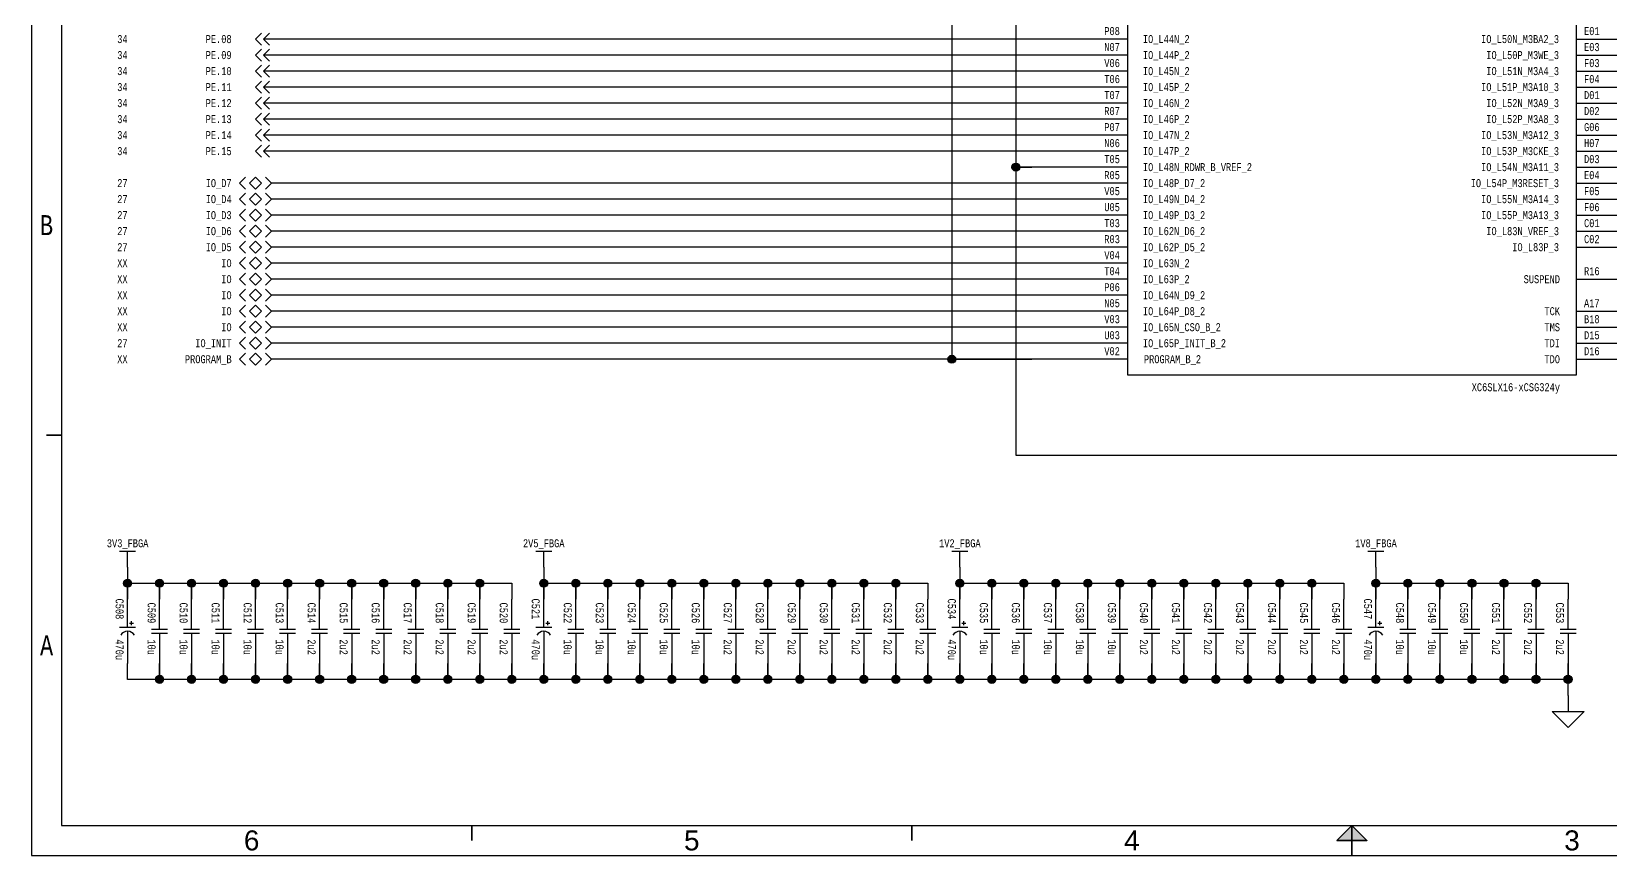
# Paper-space layout '26' of a CAD drawing. Header units: inches. Extents: x 0.2 to 16.8, y 0.2 to 10.8.
# Drawn here: x 0.25 to 10.12, y 0.25 to 5.4 of the extents above; entities that cross this region are included whole.
import ezdxf
from ezdxf.enums import TextEntityAlignment as Align

# ---------------------------------------------------------------- set-up
doc = ezdxf.new("R2010")
doc.units = ezdxf.units.IN
doc.header["$MEASUREMENT"] = 0
for name, color, linetype in [('BORDER', 13, 'Continuous'), ('COMPONENT', 14, 'Continuous'), ('SIGNAL', 84, 'Continuous'), ('TEXT', 252, 'Continuous')]:
    doc.layers.add(name, color=color, linetype=linetype)
doc.styles.add('Monotxt_75', font='monotxt.shx', dxfattribs={"width": 0.75})
doc.styles.get("Standard").update_dxf_attribs({"font": 'arial.ttf'})

# ---------------------------------------------------------------- blocks, each defined once
blk = doc.blocks.new('ANSI B Frame')
at = {"layer": 'BORDER', "lineweight": 35}
h = blk.add_hatch(color=256, dxfattribs=at)
h.dxf.hatch_style = 1
h.paths.add_polyline_path([(8.59375, 0.34375), (8.5, 0.34375), (8.5, 0.4375)])
h.paths.add_polyline_path([(8.5, 0.4375), (8.5, 0.34375), (8.40625, 0.34375)])
at = {"layer": 'BORDER'}
for points in [[(0.25, 0.25), (16.75, 0.25), (16.75, 10.75), (0.25, 10.75)], [(0.4375, 0.4375), (16.5625, 0.4375), (16.5625, 10.5625), (0.4375, 10.5625)]]:
    blk.add_lwpolyline(points, close=True, dxfattribs=at)
at = {"layer": 'BORDER', "lineweight": 35}
for points in [[(0.34375, 2.875), (0.4375, 2.875)], [(3, 0.34375), (3, 0.4375)], [(5.75, 0.34375), (5.75, 0.4375)], [(8.5, 0.4375), (8.5, 0.25)]]:
    blk.add_lwpolyline(points, dxfattribs=at)
blk.add_lwpolyline([(8.5, 0.4375), (8.59375, 0.34375), (8.40625, 0.34375)], close=True, dxfattribs=at)
at = {"layer": 'BORDER', "style": 'Monotxt_75', "width": 0.75}
for s, p in [('B', (0.34375, 4.1875)), ('A', (0.34375, 1.5625))]:
    blk.add_text(s, height=0.125, dxfattribs=at).set_placement(p, align=Align.MIDDLE_CENTER)
at = {"layer": 'BORDER', "flags": 8}
for tag, p in [('ZN6', (1.625, 10.65787)), ('ZN5', (4.375, 10.66009)), ('ZN4', (7.125, 10.65625)), ('ZN3', (9.875, 10.65796)), ('ZN2', (12.625, 10.65574)), ('ZN1', (15.375, 10.65574)), ('ZN6', (1.625, 0.34375)), ('ZN5', (4.375, 0.34375)), ('ZN4', (7.125, 0.34375)), ('ZN3', (9.875, 0.34375)), ('ZN2', (12.625, 0.34375)), ('ZN1', (15.375, 0.34375))]:
    blk.add_attdef(tag, text='', height=0.125, dxfattribs=at).set_placement(p, align=Align.MIDDLE_CENTER)
at = {"layer": 'TEXT', "style": 'Monotxt_75', "width": 0.75, "flags": 8}
for tag, height, p in [('DESRP', 0.0625, (13.625, 1)), ('DWG_NO', 0.1875, (13.9625, 0.7125))]:
    blk.add_attdef(tag, text='', height=height, dxfattribs=at).set_placement(p, align=Align.MIDDLE_LEFT)
for tag, height, p in [('SHTSZ', 0.1875, (13.7375, 0.7125)), ('REV', 0.1875, (16.4125, 0.7125)), ('SCALE', 0.0625, (14.15625, 0.5)), ('REVDATE', 0.0625, (15.11875, 0.5)), ('CURRSHT', 0.0625, (16.0625, 0.5)), ('LASTSHT', 0.0625, (16.4375, 0.5))]:
    blk.add_attdef(tag, text='', height=height, dxfattribs=at).set_placement(p, align=Align.MIDDLE_CENTER)
blk = doc.blocks.new('XC6SLX16-xCSG324y')
blk.add_lwpolyline([(1.4, -3.4), (-1.4, -3.4), (-1.4, 3.4), (1.4, 3.4)], close=True)
for points in [[(-1.4, -1.3), (-2, -1.3)], [(1.4, -1.3), (2, -1.3)], [(-1.4, -1.4), (-2, -1.4)], [(1.4, -1.4), (2, -1.4)], [(-1.4, -1.5), (-2, -1.5)], [(1.4, -1.5), (2, -1.5)], [(-1.4, -1.6), (-2, -1.6)], [(1.4, -1.6), (2, -1.6)], [(-1.4, -1.7), (-2, -1.7)], [(1.4, -1.7), (2, -1.7)], [(-1.4, -1.8), (-2, -1.8)], [(1.4, -1.8), (2, -1.8)], [(-1.4, -1.9), (-2, -1.9)], [(1.4, -1.9), (2, -1.9)], [(-1.4, -2), (-2, -2)], [(1.4, -2), (2, -2)], [(-1.4, -2.1), (-2, -2.1)], [(1.4, -2.1), (2, -2.1)], [(-1.4, -2.2), (-2, -2.2)], [(1.4, -2.2), (2, -2.2)], [(-1.4, -2.3), (-2, -2.3)], [(1.4, -2.3), (2, -2.3)], [(-1.4, -2.4), (-2, -2.4)], [(1.4, -2.4), (2, -2.4)], [(-1.4, -2.5), (-2, -2.5)], [(1.4, -2.5), (2, -2.5)], [(-1.4, -2.6), (-2, -2.6)], [(1.4, -2.6), (2, -2.6)], [(-1.4, -2.7), (-2, -2.7)], [(-1.4, -2.8), (-2, -2.8)], [(1.4, -2.8), (2, -2.8)], [(-1.4, -2.9), (-2, -2.9)], [(-1.4, -3), (-2, -3)], [(1.4, -3), (2, -3)], [(-1.4, -3.1), (-2, -3.1)], [(1.4, -3.1), (2, -3.1)], [(-1.4, -3.2), (-2, -3.2)], [(1.4, -3.2), (2, -3.2)], [(-1.4, -3.3), (-2, -3.3)], [(1.4, -3.3), (2, -3.3)]]:
    blk.add_lwpolyline(points)
at = {"layer": 'TEXT', "style": 'Monotxt_75', "width": 0.75}
for s, p in [('P08', (-1.45, -1.275)), ('N07', (-1.45, -1.375)), ('V06', (-1.45, -1.475)), ('T06', (-1.45, -1.575)), ('T07', (-1.45, -1.675)), ('R07', (-1.45, -1.775)), ('P07', (-1.45, -1.875)), ('N06', (-1.45, -1.975)), ('T05', (-1.45, -2.075)), ('R05', (-1.45, -2.175)), ('V05', (-1.45, -2.275)), ('U05', (-1.45, -2.375)), ('T03', (-1.45, -2.475)), ('R03', (-1.45, -2.575)), ('V04', (-1.45, -2.675)), ('T04', (-1.45, -2.775)), ('P06', (-1.45, -2.875)), ('N05', (-1.45, -2.975)), ('V03', (-1.45, -3.075)), ('U03', (-1.45, -3.175)), ('V02', (-1.45, -3.275))]:
    blk.add_text(s, height=0.05, dxfattribs=at).set_placement(p, align=Align.RIGHT)
for s, p in [('IO_L44N_2', (-1.30625, -1.3)), ('IO_L44P_2', (-1.30625, -1.4)), ('IO_L45N_2', (-1.30625, -1.5)), ('IO_L45P_2', (-1.30625, -1.6)), ('IO_L46N_2', (-1.30625, -1.7)), ('IO_L46P_2', (-1.30625, -1.8)), ('IO_L47N_2', (-1.30625, -1.9)), ('IO_L47P_2', (-1.30625, -2)), ('IO_L48N_RDWR_B_VREF_2', (-1.30625, -2.1)), ('IO_L48P_D7_2', (-1.30625, -2.2)), ('IO_L49N_D4_2', (-1.30625, -2.3)), ('IO_L49P_D3_2', (-1.30625, -2.4)), ('IO_L62N_D6_2', (-1.30625, -2.5)), ('IO_L62P_D5_2', (-1.30625, -2.6)), ('IO_L63N_2', (-1.30625, -2.7)), ('IO_L63P_2', (-1.30625, -2.8)), ('IO_L64N_D9_2', (-1.30625, -2.9)), ('IO_L64P_D8_2', (-1.30625, -3)), ('IO_L65N_CSO_B_2', (-1.30625, -3.1)), ('IO_L65P_INIT_B_2', (-1.30625, -3.2)), ('PROGRAM_B_2', (-1.3, -3.3))]:
    blk.add_text(s, height=0.05, dxfattribs=at).set_placement(p, align=Align.MIDDLE_LEFT)
for s, p in [('IO_L50N_M3BA2_3', (1.29375, -1.3)), ('IO_L50P_M3WE_3', (1.29375, -1.4)), ('IO_L51N_M3A4_3', (1.29375, -1.5)), ('IO_L51P_M3A10_3', (1.29375, -1.6)), ('IO_L52N_M3A9_3', (1.29375, -1.7)), ('IO_L52P_M3A8_3', (1.29375, -1.8)), ('IO_L53N_M3A12_3', (1.29375, -1.9)), ('IO_L53P_M3CKE_3', (1.29375, -2)), ('IO_L54N_M3A11_3', (1.29375, -2.1)), ('IO_L54P_M3RESET_3', (1.29375, -2.2)), ('IO_L55N_M3A14_3', (1.29375, -2.3)), ('IO_L55P_M3A13_3', (1.29375, -2.4)), ('IO_L83N_VREF_3', (1.29375, -2.5)), ('IO_L83P_3', (1.29375, -2.6)), ('SUSPEND', (1.3, -2.8)), ('TCK', (1.3, -3)), ('TMS', (1.3, -3.1)), ('TDI', (1.3, -3.2)), ('TDO', (1.3, -3.3))]:
    blk.add_text(s, height=0.05, dxfattribs=at).set_placement(p, align=Align.MIDDLE_RIGHT)
for s, p in [('E01', (1.45, -1.275)), ('E03', (1.45, -1.375)), ('F03', (1.45, -1.475)), ('F04', (1.45, -1.575)), ('D01', (1.45, -1.675)), ('D02', (1.45, -1.775)), ('G06', (1.45, -1.875)), ('H07', (1.45, -1.975)), ('D03', (1.45, -2.075)), ('E04', (1.45, -2.175)), ('F05', (1.45, -2.275)), ('F06', (1.45, -2.375)), ('C01', (1.45, -2.475)), ('C02', (1.45, -2.575)), ('R16', (1.45, -2.775)), ('A17', (1.45, -2.975)), ('B18', (1.45, -3.075)), ('D15', (1.45, -3.175)), ('D16', (1.45, -3.275))]:
    blk.add_text(s, height=0.05, dxfattribs=at).set_placement(p)
blk.add_text('XC6SLX16-xCSG324y', height=0.05, dxfattribs=at).set_placement((1.3, -3.45), align=Align.TOP_RIGHT)
at = {"layer": 'TEXT', "style": 'Monotxt_75', "width": 0.75, "flags": 8}
blk.add_attdef('REFID', text='', height=0.05, dxfattribs=at).set_placement((1.25, 3.45), align=Align.RIGHT)
blk = doc.blocks.new('CONNECT')
blk.add_hatch(color=256).paths.add_polyline_path([(0.0125, 0, 1), (-0.0125, 0, 1)])
blk.add_circle((0, 0), 0.0125)
blk = doc.blocks.new('BIDIR_CONN')
for points in [[(0, 0), (0.05, 0)], [(0.06875, 0.01875), (0.05, 0), (0.06875, -0.01875)], [(0.13125, 0.01875), (0.15, 0), (0.13125, -0.01875)]]:
    blk.add_lwpolyline(points)
blk.add_lwpolyline([(0.1, 0.01875), (0.08125, 0), (0.1, -0.01875), (0.11875, 0)], close=True)
blk = doc.blocks.new('TO_CONN')
for points in [[(0, 0), (0.075, 0)], [(0.05625, 0.01875), (0.075, 0), (0.05625, -0.01875)], [(0.08125, 0.01875), (0.1, 0), (0.08125, -0.01875)]]:
    blk.add_lwpolyline(points)
blk = doc.blocks.new('SUPPLY_BUS')
for points in [[(0, 0), (0.05, 0)], [(0.05, 0.025), (0.05, -0.025)]]:
    blk.add_lwpolyline(points)
blk = doc.blocks.new('CAP')
for points in [[(0, 0.0125), (0, 0.2)], [(-0.05, 0.0125), (0.05, 0.0125)], [(-0.05, -0.0125), (0.05, -0.0125)], [(0, -0.0125), (0, -0.2)]]:
    blk.add_lwpolyline(points)
at = {"layer": 'TEXT', "style": 'Monotxt_75', "width": 0.75, "flags": 8}
blk.add_attdef('REFID', text='', height=0.05, rotation=270, dxfattribs=at).set_placement((-0.025, 0.05), align=Align.TOP_RIGHT)
blk.add_attdef('VALUE', text='', height=0.05, rotation=270, dxfattribs=at).set_placement((-0.025, -0.05), align=Align.TOP_LEFT)
blk = doc.blocks.new('CAP_POL')
for points in [[(0, 0.025), (0, 0.2)], [(-0.05, 0.025), (0.05, 0.025)], [(0, 0), (0, -0.2)], [(0.0125, 0.05), (0.0375, 0.05)], [(0.025, 0.0375), (0.025, 0.0625)]]:
    blk.add_lwpolyline(points)
blk.add_arc((0, -0.05), 0.05, 30, 150)
at = {"layer": 'TEXT', "style": 'Monotxt_75', "width": 0.75, "flags": 8}
blk.add_attdef('REFID', text='', height=0.05, rotation=270, dxfattribs=at).set_placement((-0.025, 0.075), align=Align.TOP_RIGHT)
blk.add_attdef('VALUE', text='', height=0.05, rotation=270, dxfattribs=at).set_placement((-0.025, -0.05), align=Align.TOP_LEFT)
blk = doc.blocks.new('FLOAT_GND')
blk.add_lwpolyline([(0, 0), (0, -0.05)])
blk.add_lwpolyline([(-0.05, -0.05), (0.05, -0.05), (0, -0.1)], close=True)

psp = doc.layouts.new('26')

# ---------------------------------------------------------------- linework, layer by layer
at = {"layer": 'SIGNAL'}
for points in [[(6, 9.55), (6, 3.35), (6.5, 3.35), (1.85, 3.35)], [(6.5, 9.35), (6.4, 9.35), (6.4, 8.975), (6.425, 8.95), (6.5, 8.95), (6.4, 8.95), (6.4, 8.275), (6.425, 8.25), (6.5, 8.25), (6.4, 8.25), (6.4, 4.55), (6.5, 4.55), (6.425, 4.55), (6.4, 4.525), (6.4, 2.75), (11.275, 2.75), (11.3, 2.775), (11.3, 2.85), (11.3, 2.75), (11.5, 2.75), (11.5, 2.85), (11.5, 2.65)], [(6.5, 5.35), (1.85, 5.35)], [(6.5, 5.25), (1.85, 5.25)], [(6.5, 5.15), (1.85, 5.15)], [(6.5, 5.05), (1.85, 5.05)], [(6.5, 4.95), (1.85, 4.95)], [(6.5, 4.85), (1.85, 4.85)], [(6.5, 4.75), (1.85, 4.75)], [(6.5, 4.65), (1.85, 4.65)], [(6.5, 4.45), (1.85, 4.45)], [(6.5, 4.35), (1.85, 4.35)], [(6.5, 4.25), (1.85, 4.25)], [(6.5, 4.15), (1.85, 4.15)], [(6.5, 4.05), (1.85, 4.05)], [(6.5, 3.95), (1.85, 3.95)], [(6.5, 3.85), (1.85, 3.85)], [(6.5, 3.75), (1.85, 3.75)], [(6.5, 3.65), (1.85, 3.65)], [(6.5, 3.55), (1.85, 3.55)], [(6.5, 3.45), (1.85, 3.45)], [(0.85, 2.05), (0.85, 1.85), (0.85, 1.95), (1.05, 1.95), (1.05, 1.85), (1.05, 1.925), (1.075, 1.95), (1.25, 1.95), (1.25, 1.85), (1.25, 1.925), (1.275, 1.95), (1.45, 1.95), (1.45, 1.85), (1.45, 1.925), (1.475, 1.95), (1.65, 1.95), (1.65, 1.85), (1.65, 1.925), (1.675, 1.95), (1.85, 1.95), (1.85, 1.85), (1.85, 1.925), (1.875, 1.95), (2.05, 1.95), (2.05, 1.85), (2.05, 1.925), (2.075, 1.95), (2.25, 1.95), (2.25, 1.85), (2.25, 1.925), (2.275, 1.95), (2.45, 1.95), (2.45, 1.85), (2.45, 1.925), (2.475, 1.95), (2.65, 1.95), (2.65, 1.85), (2.65, 1.925), (2.675, 1.95), (2.85, 1.95), (2.85, 1.85), (2.85, 1.925), (2.875, 1.95), (3.05, 1.95), (3.05, 1.85), (3.05, 1.925), (3.075, 1.95), (3.25, 1.95), (3.25, 1.85)], [(3.45, 2.05), (3.45, 1.85), (3.45, 1.95), (3.65, 1.95), (3.65, 1.85), (3.65, 1.925), (3.675, 1.95), (3.85, 1.95), (3.85, 1.85), (3.85, 1.925), (3.875, 1.95), (4.05, 1.95), (4.05, 1.85), (4.05, 1.925), (4.075, 1.95), (4.25, 1.95), (4.25, 1.85), (4.25, 1.925), (4.275, 1.95), (4.45, 1.95), (4.45, 1.85), (4.45, 1.925), (4.475, 1.95), (4.65, 1.95), (4.65, 1.85), (4.65, 1.925), (4.675, 1.95), (4.85, 1.95), (4.85, 1.85), (4.85, 1.925), (4.875, 1.95), (5.05, 1.95), (5.05, 1.85), (5.05, 1.925), (5.075, 1.95), (5.25, 1.95), (5.25, 1.85), (5.25, 1.925), (5.275, 1.95), (5.45, 1.95), (5.45, 1.85), (5.45, 1.925), (5.475, 1.95), (5.65, 1.95), (5.65, 1.85), (5.65, 1.925), (5.675, 1.95), (5.85, 1.95), (5.85, 1.85)], [(6.05, 2.05), (6.05, 1.85), (6.05, 1.95), (6.25, 1.95), (6.25, 1.85), (6.25, 1.925), (6.275, 1.95), (6.45, 1.95), (6.45, 1.85), (6.45, 1.925), (6.475, 1.95), (6.65, 1.95), (6.65, 1.85), (6.65, 1.925), (6.675, 1.95), (6.85, 1.95), (6.85, 1.85), (6.85, 1.925), (6.875, 1.95), (7.05, 1.95), (7.05, 1.85), (7.05, 1.925), (7.075, 1.95), (7.25, 1.95), (7.25, 1.85), (7.25, 1.925), (7.275, 1.95), (7.45, 1.95), (7.45, 1.85), (7.45, 1.925), (7.475, 1.95), (7.65, 1.95), (7.65, 1.85), (7.65, 1.925), (7.675, 1.95), (7.85, 1.95), (7.85, 1.85), (7.85, 1.925), (7.875, 1.95), (8.05, 1.95), (8.05, 1.85), (8.05, 1.925), (8.075, 1.95), (8.25, 1.95), (8.25, 1.85), (8.25, 1.925), (8.275, 1.95), (8.45, 1.95), (8.45, 1.85)], [(8.65, 2.05), (8.65, 1.85), (8.65, 1.95), (8.85, 1.95), (8.85, 1.85), (8.85, 1.925), (8.875, 1.95), (9.05, 1.95), (9.05, 1.85), (9.05, 1.925), (9.075, 1.95), (9.25, 1.95), (9.25, 1.85), (9.25, 1.925), (9.275, 1.95), (9.45, 1.95), (9.45, 1.85), (9.45, 1.925), (9.475, 1.95), (9.65, 1.95), (9.65, 1.85), (9.65, 1.925), (9.675, 1.95), (9.85, 1.95), (9.85, 1.85)], [(9.85, 1.25), (9.85, 1.45), (9.85, 1.35), (9.65, 1.35), (9.65, 1.45), (9.65, 1.375), (9.625, 1.35), (9.45, 1.35), (9.45, 1.45), (9.45, 1.375), (9.425, 1.35), (9.25, 1.35), (9.25, 1.45), (9.25, 1.375), (9.225, 1.35), (9.05, 1.35), (9.05, 1.45), (9.05, 1.375), (9.025, 1.35), (8.85, 1.35), (8.85, 1.45), (8.85, 1.375), (8.825, 1.35), (8.65, 1.35), (8.65, 1.45), (8.65, 1.375), (8.625, 1.35), (8.45, 1.35), (8.45, 1.45), (8.45, 1.375), (8.425, 1.35), (8.25, 1.35), (8.25, 1.45), (8.25, 1.375), (8.225, 1.35), (8.05, 1.35), (8.05, 1.45), (8.05, 1.375), (8.025, 1.35), (7.85, 1.35), (7.85, 1.45), (7.85, 1.375), (7.825, 1.35), (7.65, 1.35), (7.65, 1.45), (7.65, 1.375), (7.625, 1.35), (7.45, 1.35), (7.45, 1.45), (7.45, 1.375), (7.425, 1.35), (7.25, 1.35), (7.25, 1.45), (7.25, 1.375), (7.225, 1.35), (7.05, 1.35), (7.05, 1.45), (7.05, 1.375), (7.025, 1.35), (6.85, 1.35), (6.85, 1.45), (6.85, 1.375), (6.825, 1.35), (6.65, 1.35), (6.65, 1.45), (6.65, 1.375), (6.625, 1.35), (6.45, 1.35), (6.45, 1.45), (6.45, 1.375), (6.425, 1.35), (6.25, 1.35), (6.25, 1.45), (6.25, 1.375), (6.225, 1.35), (6.05, 1.35), (6.05, 1.45), (6.05, 1.375), (6.025, 1.35), (5.85, 1.35), (5.85, 1.45), (5.85, 1.375), (5.825, 1.35), (5.65, 1.35), (5.65, 1.45), (5.65, 1.375), (5.625, 1.35), (5.45, 1.35), (5.45, 1.45), (5.45, 1.375), (5.425, 1.35), (5.25, 1.35), (5.25, 1.45), (5.25, 1.375), (5.225, 1.35), (5.05, 1.35), (5.05, 1.45), (5.05, 1.375), (5.025, 1.35), (4.85, 1.35), (4.85, 1.45), (4.85, 1.375), (4.825, 1.35), (4.65, 1.35), (4.65, 1.45), (4.65, 1.375), (4.625, 1.35), (4.45, 1.35), (4.45, 1.45), (4.45, 1.375), (4.425, 1.35), (4.25, 1.35), (4.25, 1.45), (4.25, 1.375), (4.225, 1.35), (4.05, 1.35), (4.05, 1.45), (4.05, 1.375), (4.025, 1.35), (3.85, 1.35), (3.85, 1.45), (3.85, 1.375), (3.825, 1.35), (3.65, 1.35), (3.65, 1.45), (3.65, 1.375), (3.625, 1.35), (3.45, 1.35), (3.45, 1.45), (3.45, 1.375), (3.425, 1.35), (3.25, 1.35), (3.25, 1.45), (3.25, 1.375), (3.225, 1.35), (3.05, 1.35), (3.05, 1.45), (3.05, 1.375), (3.025, 1.35), (2.85, 1.35), (2.85, 1.45), (2.85, 1.375), (2.825, 1.35), (2.65, 1.35), (2.65, 1.45), (2.65, 1.375), (2.625, 1.35), (2.45, 1.35), (2.45, 1.45), (2.45, 1.375), (2.425, 1.35), (2.25, 1.35), (2.25, 1.45), (2.25, 1.375), (2.225, 1.35), (2.05, 1.35), (2.05, 1.45), (2.05, 1.375), (2.025, 1.35), (1.85, 1.35), (1.85, 1.45), (1.85, 1.375), (1.825, 1.35), (1.65, 1.35), (1.65, 1.45), (1.65, 1.375), (1.625, 1.35), (1.45, 1.35), (1.45, 1.45), (1.45, 1.375), (1.425, 1.35), (1.25, 1.35), (1.25, 1.45), (1.25, 1.375), (1.225, 1.35), (1.05, 1.35), (1.05, 1.45), (1.05, 1.375), (1.025, 1.35), (0.85, 1.35), (0.85, 1.45)]]:
    psp.add_lwpolyline(points, dxfattribs=at)

# ---------------------------------------------------------------- block references
ref = psp.add_blockref('ANSI B Frame', (0, 0))
ref.add_attrib('ZN3', '3', dxfattribs={"layer": 'BORDER', "height": 0.125}).set_placement((9.875, 0.3438), align=Align.MIDDLE_CENTER)
ref.add_attrib('ZN4', '4', dxfattribs={"layer": 'BORDER', "height": 0.125}).set_placement((7.125, 0.3438), align=Align.MIDDLE_CENTER)
ref.add_attrib('ZN5', '5', dxfattribs={"layer": 'BORDER', "height": 0.125}).set_placement((4.375, 0.3438), align=Align.MIDDLE_CENTER)
ref.add_attrib('ZN6', '6', dxfattribs={"layer": 'BORDER', "height": 0.125}).set_placement((1.625, 0.3438), align=Align.MIDDLE_CENTER)
at = {"layer": 'COMPONENT'}
psp.add_blockref('XC6SLX16-xCSG324y', (8.5, 6.65), dxfattribs=at)
at = {"layer": 'COMPONENT', "xscale": 2, "yscale": 2, "zscale": 2}
for name, p, rotation in [('TO_CONN', (1.85, 5.35), 180), ('TO_CONN', (1.85, 5.25), 180), ('TO_CONN', (1.85, 5.15), 180), ('TO_CONN', (1.85, 5.05), 180), ('TO_CONN', (1.85, 4.95), 180), ('TO_CONN', (1.85, 4.85), 180), ('TO_CONN', (1.85, 4.75), 180), ('TO_CONN', (1.85, 4.65), 180), ('SUPPLY_BUS', (0.85, 2.05), 90), ('SUPPLY_BUS', (3.45, 2.05), 90), ('SUPPLY_BUS', (6.05, 2.05), 90), ('SUPPLY_BUS', (8.65, 2.05), 90)]:
    psp.add_blockref(name, p, dxfattribs=dict(at, rotation=rotation))
at = {"layer": 'COMPONENT', "yscale": 2, "zscale": 2}
for name, p, xscale in [('BIDIR_CONN', (1.85, 4.45), -2), ('BIDIR_CONN', (1.85, 4.35), -2), ('BIDIR_CONN', (1.85, 4.25), -2), ('BIDIR_CONN', (1.85, 4.15), -2), ('BIDIR_CONN', (1.85, 4.05), -2), ('BIDIR_CONN', (1.85, 3.95), -2), ('BIDIR_CONN', (1.85, 3.85), -2), ('BIDIR_CONN', (1.85, 3.75), -2), ('BIDIR_CONN', (1.85, 3.65), -2), ('BIDIR_CONN', (1.85, 3.55), -2), ('BIDIR_CONN', (1.85, 3.45), -2), ('BIDIR_CONN', (1.85, 3.35), -2), ('FLOAT_GND', (9.85, 1.25), 2)]:
    psp.add_blockref(name, p, dxfattribs=dict(at, xscale=xscale))
at = {"layer": 'COMPONENT'}
for p, values in [((0.85, 1.65), {'REFID': 'C508', 'VALUE': '470u'}), ((3.45, 1.65), {'REFID': 'C521', 'VALUE': '470u'}), ((6.05, 1.65), {'REFID': 'C534', 'VALUE': '470u'}), ((8.65, 1.65), {'REFID': 'C547', 'VALUE': '470u'})]:
    psp.add_blockref('CAP_POL', p, dxfattribs=at).add_auto_attribs(values)
ref = psp.add_blockref('CAP', (1.05, 1.65), dxfattribs=at)
ref.add_attrib('REFID', 'C509', dxfattribs={"layer": 'TEXT', "height": 0.05, "rotation": 270, "style": 'Monotxt_75', "width": 0.75}).set_placement((1.025, 1.7), align=Align.TOP_RIGHT)
ref.add_attrib('VALUE', '10u', dxfattribs={"layer": 'TEXT', "height": 0.05, "rotation": 270, "style": 'Monotxt_75', "width": 0.75}).set_placement((1.025, 1.6), align=Align.TOP_LEFT)
ref = psp.add_blockref('CAP', (1.25, 1.65), dxfattribs=at)
ref.add_attrib('REFID', 'C510', dxfattribs={"layer": 'TEXT', "height": 0.05, "rotation": 270, "style": 'Monotxt_75', "width": 0.75}).set_placement((1.225, 1.7), align=Align.TOP_RIGHT)
ref.add_attrib('VALUE', '10u', dxfattribs={"layer": 'TEXT', "height": 0.05, "rotation": 270, "style": 'Monotxt_75', "width": 0.75}).set_placement((1.225, 1.6), align=Align.TOP_LEFT)
ref = psp.add_blockref('CAP', (1.45, 1.65), dxfattribs=at)
ref.add_attrib('REFID', 'C511', dxfattribs={"layer": 'TEXT', "height": 0.05, "rotation": 270, "style": 'Monotxt_75', "width": 0.75}).set_placement((1.425, 1.7), align=Align.TOP_RIGHT)
ref.add_attrib('VALUE', '10u', dxfattribs={"layer": 'TEXT', "height": 0.05, "rotation": 270, "style": 'Monotxt_75', "width": 0.75}).set_placement((1.425, 1.6), align=Align.TOP_LEFT)
ref = psp.add_blockref('CAP', (1.65, 1.65), dxfattribs=at)
ref.add_attrib('REFID', 'C512', dxfattribs={"layer": 'TEXT', "height": 0.05, "rotation": 270, "style": 'Monotxt_75', "width": 0.75}).set_placement((1.625, 1.7), align=Align.TOP_RIGHT)
ref.add_attrib('VALUE', '10u', dxfattribs={"layer": 'TEXT', "height": 0.05, "rotation": 270, "style": 'Monotxt_75', "width": 0.75}).set_placement((1.625, 1.6), align=Align.TOP_LEFT)
ref = psp.add_blockref('CAP', (1.85, 1.65), dxfattribs=at)
ref.add_attrib('REFID', 'C513', dxfattribs={"layer": 'TEXT', "height": 0.05, "rotation": 270, "style": 'Monotxt_75', "width": 0.75}).set_placement((1.825, 1.7), align=Align.TOP_RIGHT)
ref.add_attrib('VALUE', '10u', dxfattribs={"layer": 'TEXT', "height": 0.05, "rotation": 270, "style": 'Monotxt_75', "width": 0.75}).set_placement((1.825, 1.6), align=Align.TOP_LEFT)
ref = psp.add_blockref('CAP', (2.05, 1.65), dxfattribs=at)
ref.add_attrib('REFID', 'C514', dxfattribs={"layer": 'TEXT', "height": 0.05, "rotation": 270, "style": 'Monotxt_75', "width": 0.75}).set_placement((2.025, 1.7), align=Align.TOP_RIGHT)
ref.add_attrib('VALUE', '2u2', dxfattribs={"layer": 'TEXT', "height": 0.05, "rotation": 270, "style": 'Monotxt_75', "width": 0.75}).set_placement((2.025, 1.6), align=Align.TOP_LEFT)
ref = psp.add_blockref('CAP', (2.25, 1.65), dxfattribs=at)
ref.add_attrib('REFID', 'C515', dxfattribs={"layer": 'TEXT', "height": 0.05, "rotation": 270, "style": 'Monotxt_75', "width": 0.75}).set_placement((2.225, 1.7), align=Align.TOP_RIGHT)
ref.add_attrib('VALUE', '2u2', dxfattribs={"layer": 'TEXT', "height": 0.05, "rotation": 270, "style": 'Monotxt_75', "width": 0.75}).set_placement((2.225, 1.6), align=Align.TOP_LEFT)
ref = psp.add_blockref('CAP', (2.45, 1.65), dxfattribs=at)
ref.add_attrib('REFID', 'C516', dxfattribs={"layer": 'TEXT', "height": 0.05, "rotation": 270, "style": 'Monotxt_75', "width": 0.75}).set_placement((2.425, 1.7), align=Align.TOP_RIGHT)
ref.add_attrib('VALUE', '2u2', dxfattribs={"layer": 'TEXT', "height": 0.05, "rotation": 270, "style": 'Monotxt_75', "width": 0.75}).set_placement((2.425, 1.6), align=Align.TOP_LEFT)
ref = psp.add_blockref('CAP', (2.65, 1.65), dxfattribs=at)
ref.add_attrib('REFID', 'C517', dxfattribs={"layer": 'TEXT', "height": 0.05, "rotation": 270, "style": 'Monotxt_75', "width": 0.75}).set_placement((2.625, 1.7), align=Align.TOP_RIGHT)
ref.add_attrib('VALUE', '2u2', dxfattribs={"layer": 'TEXT', "height": 0.05, "rotation": 270, "style": 'Monotxt_75', "width": 0.75}).set_placement((2.625, 1.6), align=Align.TOP_LEFT)
ref = psp.add_blockref('CAP', (2.85, 1.65), dxfattribs=at)
ref.add_attrib('REFID', 'C518', dxfattribs={"layer": 'TEXT', "height": 0.05, "rotation": 270, "style": 'Monotxt_75', "width": 0.75}).set_placement((2.825, 1.7), align=Align.TOP_RIGHT)
ref.add_attrib('VALUE', '2u2', dxfattribs={"layer": 'TEXT', "height": 0.05, "rotation": 270, "style": 'Monotxt_75', "width": 0.75}).set_placement((2.825, 1.6), align=Align.TOP_LEFT)
ref = psp.add_blockref('CAP', (3.05, 1.65), dxfattribs=at)
ref.add_attrib('REFID', 'C519', dxfattribs={"layer": 'TEXT', "height": 0.05, "rotation": 270, "style": 'Monotxt_75', "width": 0.75}).set_placement((3.025, 1.7), align=Align.TOP_RIGHT)
ref.add_attrib('VALUE', '2u2', dxfattribs={"layer": 'TEXT', "height": 0.05, "rotation": 270, "style": 'Monotxt_75', "width": 0.75}).set_placement((3.025, 1.6), align=Align.TOP_LEFT)
ref = psp.add_blockref('CAP', (3.25, 1.65), dxfattribs=at)
ref.add_attrib('REFID', 'C520', dxfattribs={"layer": 'TEXT', "height": 0.05, "rotation": 270, "style": 'Monotxt_75', "width": 0.75}).set_placement((3.225, 1.7), align=Align.TOP_RIGHT)
ref.add_attrib('VALUE', '2u2', dxfattribs={"layer": 'TEXT', "height": 0.05, "rotation": 270, "style": 'Monotxt_75', "width": 0.75}).set_placement((3.225, 1.6), align=Align.TOP_LEFT)
ref = psp.add_blockref('CAP', (3.65, 1.65), dxfattribs=at)
ref.add_attrib('REFID', 'C522', dxfattribs={"layer": 'TEXT', "height": 0.05, "rotation": 270, "style": 'Monotxt_75', "width": 0.75}).set_placement((3.625, 1.7), align=Align.TOP_RIGHT)
ref.add_attrib('VALUE', '10u', dxfattribs={"layer": 'TEXT', "height": 0.05, "rotation": 270, "style": 'Monotxt_75', "width": 0.75}).set_placement((3.625, 1.6), align=Align.TOP_LEFT)
ref = psp.add_blockref('CAP', (3.85, 1.65), dxfattribs=at)
ref.add_attrib('REFID', 'C523', dxfattribs={"layer": 'TEXT', "height": 0.05, "rotation": 270, "style": 'Monotxt_75', "width": 0.75}).set_placement((3.825, 1.7), align=Align.TOP_RIGHT)
ref.add_attrib('VALUE', '10u', dxfattribs={"layer": 'TEXT', "height": 0.05, "rotation": 270, "style": 'Monotxt_75', "width": 0.75}).set_placement((3.825, 1.6), align=Align.TOP_LEFT)
ref = psp.add_blockref('CAP', (4.05, 1.65), dxfattribs=at)
ref.add_attrib('REFID', 'C524', dxfattribs={"layer": 'TEXT', "height": 0.05, "rotation": 270, "style": 'Monotxt_75', "width": 0.75}).set_placement((4.025, 1.7), align=Align.TOP_RIGHT)
ref.add_attrib('VALUE', '10u', dxfattribs={"layer": 'TEXT', "height": 0.05, "rotation": 270, "style": 'Monotxt_75', "width": 0.75}).set_placement((4.025, 1.6), align=Align.TOP_LEFT)
ref = psp.add_blockref('CAP', (4.25, 1.65), dxfattribs=at)
ref.add_attrib('REFID', 'C525', dxfattribs={"layer": 'TEXT', "height": 0.05, "rotation": 270, "style": 'Monotxt_75', "width": 0.75}).set_placement((4.225, 1.7), align=Align.TOP_RIGHT)
ref.add_attrib('VALUE', '10u', dxfattribs={"layer": 'TEXT', "height": 0.05, "rotation": 270, "style": 'Monotxt_75', "width": 0.75}).set_placement((4.225, 1.6), align=Align.TOP_LEFT)
ref = psp.add_blockref('CAP', (4.45, 1.65), dxfattribs=at)
ref.add_attrib('REFID', 'C526', dxfattribs={"layer": 'TEXT', "height": 0.05, "rotation": 270, "style": 'Monotxt_75', "width": 0.75}).set_placement((4.425, 1.7), align=Align.TOP_RIGHT)
ref.add_attrib('VALUE', '10u', dxfattribs={"layer": 'TEXT', "height": 0.05, "rotation": 270, "style": 'Monotxt_75', "width": 0.75}).set_placement((4.425, 1.6), align=Align.TOP_LEFT)
ref = psp.add_blockref('CAP', (4.65, 1.65), dxfattribs=at)
ref.add_attrib('REFID', 'C527', dxfattribs={"layer": 'TEXT', "height": 0.05, "rotation": 270, "style": 'Monotxt_75', "width": 0.75}).set_placement((4.625, 1.7), align=Align.TOP_RIGHT)
ref.add_attrib('VALUE', '2u2', dxfattribs={"layer": 'TEXT', "height": 0.05, "rotation": 270, "style": 'Monotxt_75', "width": 0.75}).set_placement((4.625, 1.6), align=Align.TOP_LEFT)
ref = psp.add_blockref('CAP', (4.85, 1.65), dxfattribs=at)
ref.add_attrib('REFID', 'C528', dxfattribs={"layer": 'TEXT', "height": 0.05, "rotation": 270, "style": 'Monotxt_75', "width": 0.75}).set_placement((4.825, 1.7), align=Align.TOP_RIGHT)
ref.add_attrib('VALUE', '2u2', dxfattribs={"layer": 'TEXT', "height": 0.05, "rotation": 270, "style": 'Monotxt_75', "width": 0.75}).set_placement((4.825, 1.6), align=Align.TOP_LEFT)
ref = psp.add_blockref('CAP', (5.05, 1.65), dxfattribs=at)
ref.add_attrib('REFID', 'C529', dxfattribs={"layer": 'TEXT', "height": 0.05, "rotation": 270, "style": 'Monotxt_75', "width": 0.75}).set_placement((5.025, 1.7), align=Align.TOP_RIGHT)
ref.add_attrib('VALUE', '2u2', dxfattribs={"layer": 'TEXT', "height": 0.05, "rotation": 270, "style": 'Monotxt_75', "width": 0.75}).set_placement((5.025, 1.6), align=Align.TOP_LEFT)
ref = psp.add_blockref('CAP', (5.25, 1.65), dxfattribs=at)
ref.add_attrib('REFID', 'C530', dxfattribs={"layer": 'TEXT', "height": 0.05, "rotation": 270, "style": 'Monotxt_75', "width": 0.75}).set_placement((5.225, 1.7), align=Align.TOP_RIGHT)
ref.add_attrib('VALUE', '2u2', dxfattribs={"layer": 'TEXT', "height": 0.05, "rotation": 270, "style": 'Monotxt_75', "width": 0.75}).set_placement((5.225, 1.6), align=Align.TOP_LEFT)
ref = psp.add_blockref('CAP', (5.45, 1.65), dxfattribs=at)
ref.add_attrib('REFID', 'C531', dxfattribs={"layer": 'TEXT', "height": 0.05, "rotation": 270, "style": 'Monotxt_75', "width": 0.75}).set_placement((5.425, 1.7), align=Align.TOP_RIGHT)
ref.add_attrib('VALUE', '2u2', dxfattribs={"layer": 'TEXT', "height": 0.05, "rotation": 270, "style": 'Monotxt_75', "width": 0.75}).set_placement((5.425, 1.6), align=Align.TOP_LEFT)
ref = psp.add_blockref('CAP', (5.65, 1.65), dxfattribs=at)
ref.add_attrib('REFID', 'C532', dxfattribs={"layer": 'TEXT', "height": 0.05, "rotation": 270, "style": 'Monotxt_75', "width": 0.75}).set_placement((5.625, 1.7), align=Align.TOP_RIGHT)
ref.add_attrib('VALUE', '2u2', dxfattribs={"layer": 'TEXT', "height": 0.05, "rotation": 270, "style": 'Monotxt_75', "width": 0.75}).set_placement((5.625, 1.6), align=Align.TOP_LEFT)
ref = psp.add_blockref('CAP', (5.85, 1.65), dxfattribs=at)
ref.add_attrib('REFID', 'C533', dxfattribs={"layer": 'TEXT', "height": 0.05, "rotation": 270, "style": 'Monotxt_75', "width": 0.75}).set_placement((5.825, 1.7), align=Align.TOP_RIGHT)
ref.add_attrib('VALUE', '2u2', dxfattribs={"layer": 'TEXT', "height": 0.05, "rotation": 270, "style": 'Monotxt_75', "width": 0.75}).set_placement((5.825, 1.6), align=Align.TOP_LEFT)
ref = psp.add_blockref('CAP', (6.25, 1.65), dxfattribs=at)
ref.add_attrib('REFID', 'C535', dxfattribs={"layer": 'TEXT', "height": 0.05, "rotation": 270, "style": 'Monotxt_75', "width": 0.75}).set_placement((6.225, 1.7), align=Align.TOP_RIGHT)
ref.add_attrib('VALUE', '10u', dxfattribs={"layer": 'TEXT', "height": 0.05, "rotation": 270, "style": 'Monotxt_75', "width": 0.75}).set_placement((6.225, 1.6), align=Align.TOP_LEFT)
ref = psp.add_blockref('CAP', (6.45, 1.65), dxfattribs=at)
ref.add_attrib('REFID', 'C536', dxfattribs={"layer": 'TEXT', "height": 0.05, "rotation": 270, "style": 'Monotxt_75', "width": 0.75}).set_placement((6.425, 1.7), align=Align.TOP_RIGHT)
ref.add_attrib('VALUE', '10u', dxfattribs={"layer": 'TEXT', "height": 0.05, "rotation": 270, "style": 'Monotxt_75', "width": 0.75}).set_placement((6.425, 1.6), align=Align.TOP_LEFT)
ref = psp.add_blockref('CAP', (6.65, 1.65), dxfattribs=at)
ref.add_attrib('REFID', 'C537', dxfattribs={"layer": 'TEXT', "height": 0.05, "rotation": 270, "style": 'Monotxt_75', "width": 0.75}).set_placement((6.625, 1.7), align=Align.TOP_RIGHT)
ref.add_attrib('VALUE', '10u', dxfattribs={"layer": 'TEXT', "height": 0.05, "rotation": 270, "style": 'Monotxt_75', "width": 0.75}).set_placement((6.625, 1.6), align=Align.TOP_LEFT)
ref = psp.add_blockref('CAP', (6.85, 1.65), dxfattribs=at)
ref.add_attrib('REFID', 'C538', dxfattribs={"layer": 'TEXT', "height": 0.05, "rotation": 270, "style": 'Monotxt_75', "width": 0.75}).set_placement((6.825, 1.7), align=Align.TOP_RIGHT)
ref.add_attrib('VALUE', '10u', dxfattribs={"layer": 'TEXT', "height": 0.05, "rotation": 270, "style": 'Monotxt_75', "width": 0.75}).set_placement((6.825, 1.6), align=Align.TOP_LEFT)
ref = psp.add_blockref('CAP', (7.05, 1.65), dxfattribs=at)
ref.add_attrib('REFID', 'C539', dxfattribs={"layer": 'TEXT', "height": 0.05, "rotation": 270, "style": 'Monotxt_75', "width": 0.75}).set_placement((7.025, 1.7), align=Align.TOP_RIGHT)
ref.add_attrib('VALUE', '10u', dxfattribs={"layer": 'TEXT', "height": 0.05, "rotation": 270, "style": 'Monotxt_75', "width": 0.75}).set_placement((7.025, 1.6), align=Align.TOP_LEFT)
ref = psp.add_blockref('CAP', (7.25, 1.65), dxfattribs=at)
ref.add_attrib('REFID', 'C540', dxfattribs={"layer": 'TEXT', "height": 0.05, "rotation": 270, "style": 'Monotxt_75', "width": 0.75}).set_placement((7.225, 1.7), align=Align.TOP_RIGHT)
ref.add_attrib('VALUE', '2u2', dxfattribs={"layer": 'TEXT', "height": 0.05, "rotation": 270, "style": 'Monotxt_75', "width": 0.75}).set_placement((7.225, 1.6), align=Align.TOP_LEFT)
ref = psp.add_blockref('CAP', (7.45, 1.65), dxfattribs=at)
ref.add_attrib('REFID', 'C541', dxfattribs={"layer": 'TEXT', "height": 0.05, "rotation": 270, "style": 'Monotxt_75', "width": 0.75}).set_placement((7.425, 1.7), align=Align.TOP_RIGHT)
ref.add_attrib('VALUE', '2u2', dxfattribs={"layer": 'TEXT', "height": 0.05, "rotation": 270, "style": 'Monotxt_75', "width": 0.75}).set_placement((7.425, 1.6), align=Align.TOP_LEFT)
ref = psp.add_blockref('CAP', (7.65, 1.65), dxfattribs=at)
ref.add_attrib('REFID', 'C542', dxfattribs={"layer": 'TEXT', "height": 0.05, "rotation": 270, "style": 'Monotxt_75', "width": 0.75}).set_placement((7.625, 1.7), align=Align.TOP_RIGHT)
ref.add_attrib('VALUE', '2u2', dxfattribs={"layer": 'TEXT', "height": 0.05, "rotation": 270, "style": 'Monotxt_75', "width": 0.75}).set_placement((7.625, 1.6), align=Align.TOP_LEFT)
ref = psp.add_blockref('CAP', (7.85, 1.65), dxfattribs=at)
ref.add_attrib('REFID', 'C543', dxfattribs={"layer": 'TEXT', "height": 0.05, "rotation": 270, "style": 'Monotxt_75', "width": 0.75}).set_placement((7.825, 1.7), align=Align.TOP_RIGHT)
ref.add_attrib('VALUE', '2u2', dxfattribs={"layer": 'TEXT', "height": 0.05, "rotation": 270, "style": 'Monotxt_75', "width": 0.75}).set_placement((7.825, 1.6), align=Align.TOP_LEFT)
ref = psp.add_blockref('CAP', (8.05, 1.65), dxfattribs=at)
ref.add_attrib('REFID', 'C544', dxfattribs={"layer": 'TEXT', "height": 0.05, "rotation": 270, "style": 'Monotxt_75', "width": 0.75}).set_placement((8.025, 1.7), align=Align.TOP_RIGHT)
ref.add_attrib('VALUE', '2u2', dxfattribs={"layer": 'TEXT', "height": 0.05, "rotation": 270, "style": 'Monotxt_75', "width": 0.75}).set_placement((8.025, 1.6), align=Align.TOP_LEFT)
ref = psp.add_blockref('CAP', (8.25, 1.65), dxfattribs=at)
ref.add_attrib('REFID', 'C545', dxfattribs={"layer": 'TEXT', "height": 0.05, "rotation": 270, "style": 'Monotxt_75', "width": 0.75}).set_placement((8.225, 1.7), align=Align.TOP_RIGHT)
ref.add_attrib('VALUE', '2u2', dxfattribs={"layer": 'TEXT', "height": 0.05, "rotation": 270, "style": 'Monotxt_75', "width": 0.75}).set_placement((8.225, 1.6), align=Align.TOP_LEFT)
ref = psp.add_blockref('CAP', (8.45, 1.65), dxfattribs=at)
ref.add_attrib('REFID', 'C546', dxfattribs={"layer": 'TEXT', "height": 0.05, "rotation": 270, "style": 'Monotxt_75', "width": 0.75}).set_placement((8.425, 1.7), align=Align.TOP_RIGHT)
ref.add_attrib('VALUE', '2u2', dxfattribs={"layer": 'TEXT', "height": 0.05, "rotation": 270, "style": 'Monotxt_75', "width": 0.75}).set_placement((8.425, 1.6), align=Align.TOP_LEFT)
ref = psp.add_blockref('CAP', (8.85, 1.65), dxfattribs=at)
ref.add_attrib('REFID', 'C548', dxfattribs={"layer": 'TEXT', "height": 0.05, "rotation": 270, "style": 'Monotxt_75', "width": 0.75}).set_placement((8.825, 1.7), align=Align.TOP_RIGHT)
ref.add_attrib('VALUE', '10u', dxfattribs={"layer": 'TEXT', "height": 0.05, "rotation": 270, "style": 'Monotxt_75', "width": 0.75}).set_placement((8.825, 1.6), align=Align.TOP_LEFT)
ref = psp.add_blockref('CAP', (9.05, 1.65), dxfattribs=at)
ref.add_attrib('REFID', 'C549', dxfattribs={"layer": 'TEXT', "height": 0.05, "rotation": 270, "style": 'Monotxt_75', "width": 0.75}).set_placement((9.025, 1.7), align=Align.TOP_RIGHT)
ref.add_attrib('VALUE', '10u', dxfattribs={"layer": 'TEXT', "height": 0.05, "rotation": 270, "style": 'Monotxt_75', "width": 0.75}).set_placement((9.025, 1.6), align=Align.TOP_LEFT)
ref = psp.add_blockref('CAP', (9.25, 1.65), dxfattribs=at)
ref.add_attrib('REFID', 'C550', dxfattribs={"layer": 'TEXT', "height": 0.05, "rotation": 270, "style": 'Monotxt_75', "width": 0.75}).set_placement((9.225, 1.7), align=Align.TOP_RIGHT)
ref.add_attrib('VALUE', '10u', dxfattribs={"layer": 'TEXT', "height": 0.05, "rotation": 270, "style": 'Monotxt_75', "width": 0.75}).set_placement((9.225, 1.6), align=Align.TOP_LEFT)
ref = psp.add_blockref('CAP', (9.45, 1.65), dxfattribs=at)
ref.add_attrib('REFID', 'C551', dxfattribs={"layer": 'TEXT', "height": 0.05, "rotation": 270, "style": 'Monotxt_75', "width": 0.75}).set_placement((9.425, 1.7), align=Align.TOP_RIGHT)
ref.add_attrib('VALUE', '2u2', dxfattribs={"layer": 'TEXT', "height": 0.05, "rotation": 270, "style": 'Monotxt_75', "width": 0.75}).set_placement((9.425, 1.6), align=Align.TOP_LEFT)
ref = psp.add_blockref('CAP', (9.65, 1.65), dxfattribs=at)
ref.add_attrib('REFID', 'C552', dxfattribs={"layer": 'TEXT', "height": 0.05, "rotation": 270, "style": 'Monotxt_75', "width": 0.75}).set_placement((9.625, 1.7), align=Align.TOP_RIGHT)
ref.add_attrib('VALUE', '2u2', dxfattribs={"layer": 'TEXT', "height": 0.05, "rotation": 270, "style": 'Monotxt_75', "width": 0.75}).set_placement((9.625, 1.6), align=Align.TOP_LEFT)
ref = psp.add_blockref('CAP', (9.85, 1.65), dxfattribs=at)
ref.add_attrib('REFID', 'C553', dxfattribs={"layer": 'TEXT', "height": 0.05, "rotation": 270, "style": 'Monotxt_75', "width": 0.75}).set_placement((9.825, 1.7), align=Align.TOP_RIGHT)
ref.add_attrib('VALUE', '2u2', dxfattribs={"layer": 'TEXT', "height": 0.05, "rotation": 270, "style": 'Monotxt_75', "width": 0.75}).set_placement((9.825, 1.6), align=Align.TOP_LEFT)
at = {"layer": 'SIGNAL', "xscale": 2, "yscale": 2, "zscale": 2}
for p in [(6.4, 4.55), (6.4, 4.55), (6, 3.35), (0.85, 1.95), (1.05, 1.95), (1.25, 1.95), (1.45, 1.95), (1.65, 1.95), (1.85, 1.95), (2.05, 1.95), (2.25, 1.95), (2.45, 1.95), (2.65, 1.95), (2.85, 1.95), (3.05, 1.95), (3.45, 1.95), (3.65, 1.95), (3.85, 1.95), (4.05, 1.95), (4.25, 1.95), (4.45, 1.95), (4.65, 1.95), (4.85, 1.95), (5.05, 1.95), (5.25, 1.95), (5.45, 1.95), (5.65, 1.95), (6.05, 1.95), (6.25, 1.95), (6.45, 1.95), (6.65, 1.95), (6.85, 1.95), (7.05, 1.95), (7.25, 1.95), (7.45, 1.95), (7.65, 1.95), (7.85, 1.95), (8.05, 1.95), (8.25, 1.95), (8.65, 1.95), (8.85, 1.95), (9.05, 1.95), (9.25, 1.95), (9.45, 1.95), (9.65, 1.95), (1.05, 1.35), (1.25, 1.35), (1.45, 1.35), (1.65, 1.35), (1.85, 1.35), (2.05, 1.35), (2.25, 1.35), (2.45, 1.35), (2.65, 1.35), (2.85, 1.35), (3.05, 1.35), (3.25, 1.35), (3.45, 1.35), (3.65, 1.35), (3.85, 1.35), (4.05, 1.35), (4.25, 1.35), (4.45, 1.35), (4.65, 1.35), (4.85, 1.35), (5.05, 1.35), (5.25, 1.35), (5.45, 1.35), (5.65, 1.35), (5.85, 1.35), (6.05, 1.35), (6.25, 1.35), (6.45, 1.35), (6.65, 1.35), (6.85, 1.35), (7.05, 1.35), (7.25, 1.35), (7.45, 1.35), (7.65, 1.35), (7.85, 1.35), (8.05, 1.35), (8.25, 1.35), (8.45, 1.35), (8.65, 1.35), (8.85, 1.35), (9.05, 1.35), (9.25, 1.35), (9.45, 1.35), (9.65, 1.35), (9.85, 1.35)]:
    psp.add_blockref('CONNECT', p, dxfattribs=at)

# ---------------------------------------------------------------- texts
at = {"layer": 'TEXT', "style": 'Monotxt_75', "width": 0.75}
for s, p in [('34', (0.85, 5.35)), ('PE.08', (1.5, 5.35)), ('34', (0.85, 5.25)), ('PE.09', (1.5, 5.25)), ('34', (0.85, 5.15)), ('PE.10', (1.5, 5.15)), ('34', (0.85, 5.05)), ('PE.11', (1.5, 5.05)), ('34', (0.85, 4.95)), ('PE.12', (1.5, 4.95)), ('34', (0.85, 4.85)), ('PE.13', (1.5, 4.85)), ('34', (0.85, 4.75)), ('PE.14', (1.5, 4.75)), ('34', (0.85, 4.65)), ('PE.15', (1.5, 4.65)), ('27', (0.85, 4.45)), ('IO_D7', (1.5, 4.45)), ('27', (0.85, 4.35)), ('IO_D4', (1.5, 4.35)), ('27', (0.85, 4.25)), ('IO_D3', (1.5, 4.25)), ('27', (0.85, 4.15)), ('IO_D6', (1.5, 4.15)), ('27', (0.85, 4.05)), ('IO_D5', (1.5, 4.05)), ('XX', (0.85, 3.95)), ('IO', (1.5, 3.95)), ('XX', (0.85, 3.85)), ('IO', (1.5, 3.85)), ('XX', (0.85, 3.75)), ('IO', (1.5, 3.75)), ('XX', (0.85, 3.65)), ('IO', (1.5, 3.65)), ('XX', (0.85, 3.55)), ('IO', (1.5, 3.55)), ('27', (0.85, 3.45)), ('IO_INIT', (1.5, 3.45)), ('XX', (0.85, 3.35)), ('PROGRAM_B', (1.5, 3.35))]:
    psp.add_text(s, height=0.05, dxfattribs=at).set_placement(p, align=Align.MIDDLE_RIGHT)
for s, p in [('3V3_FBGA', (0.85, 2.175)), ('2V5_FBGA', (3.45, 2.175)), ('1V2_FBGA', (6.05, 2.175)), ('1V8_FBGA', (8.65, 2.175))]:
    psp.add_text(s, height=0.05, dxfattribs=at).set_placement(p, align=Align.CENTER)

doc.saveas('drawing.dxf')
